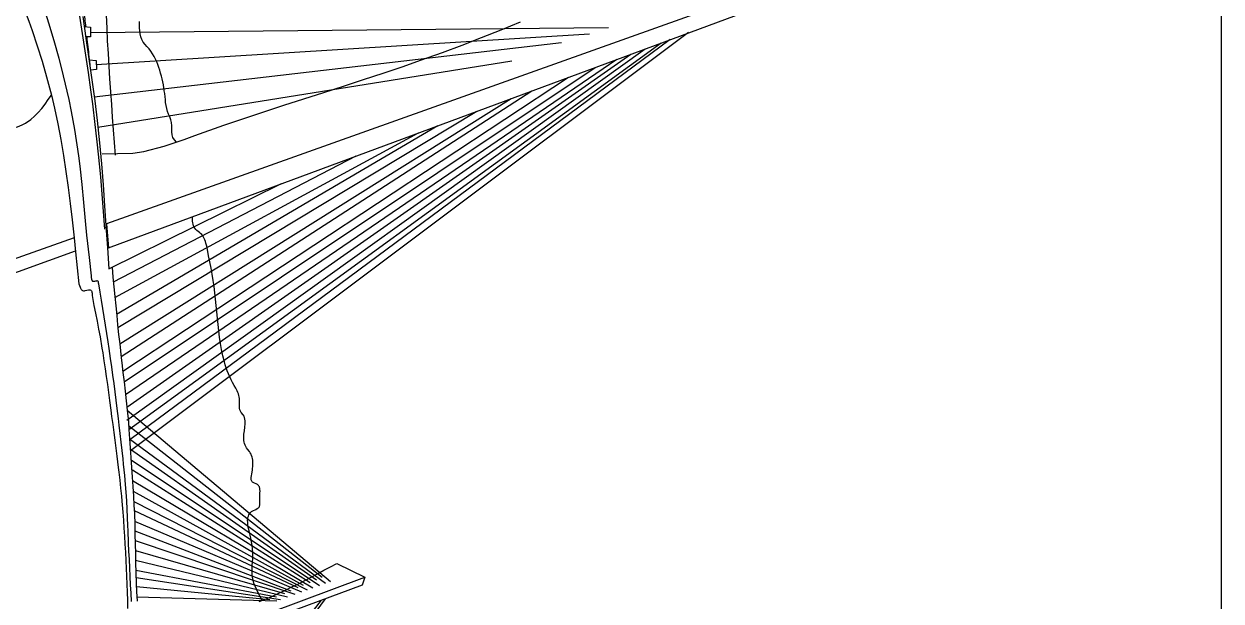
# Model space of a CAD drawing. Header units: millimetres. Extents: x 0 to 2001, y 0 to 2046.
# Drawn here: x 50.4 to 150, y 75.4 to 123.4 of the extents above; entities that cross this region are included whole.
import ezdxf

# ---------------------------------------------------------------- set-up
doc = ezdxf.new("R2010")
doc.units = ezdxf.units.MM
doc.layers.get('0').update_dxf_attribs({"color": 1})
doc.layers.add('Pic', color=7, linetype='Continuous')

msp = doc.modelspace()

# ---------------------------------------------------------------- linework, layer by layer
for points in [[(113.775, 134.007), (121.764, 129.749), (57.223, 106.75), (57.385, 104.754), (119.617, 127.806), (121.764, 129.749)], [(57.086, 130.447), (57.095, 129.387), (57.105, 128.326), (57.119, 127.266), (57.138, 126.205), (57.164, 125.145), (57.199, 124.086), (57.242, 123.026), (57.293, 121.967), (57.35, 120.908), (57.413, 119.849), (57.481, 118.79), (57.554, 117.732), (57.631, 116.673), (57.71, 115.615), (57.792, 114.557), (57.876, 113.499), (57.96, 112.44)], [(50.197, 129.368), (50.842, 127.934), (51.413, 126.456), (52.155, 124.253), (52.401, 123.467), (52.843, 121.989), (53.253, 120.518), (53.631, 119.047), (54.081, 117.087), (54.289, 116.079), (54.566, 114.575), (54.899, 112.395), (55.006, 111.544), (55.171, 110.023), (55.317, 108.501), (55.457, 106.979), (55.572, 105.793), (55.771, 103.938), (55.945, 102.418)], [(50.106, 125.353), (50.751, 123.612), (51.028, 122.818), (51.456, 121.541), (51.861, 120.26), (52.238, 118.972), (52.64, 117.456), (52.896, 116.373), (53.175, 115.061), (53.424, 113.742), (53.647, 112.417), (53.848, 111.087), (54.031, 109.753), (54.198, 108.417), (54.355, 107.08), (54.523, 105.573), (54.65, 104.407), (54.793, 103.071), (54.935, 101.736)], [(55.293, 124.917), (55.31, 124.755), (55.327, 124.593), (55.344, 124.431), (55.362, 124.269), (55.379, 124.107), (55.396, 123.945), (55.414, 123.783), (55.431, 123.622), (55.449, 123.46), (55.467, 123.298), (55.484, 123.136)], [(54.972, 124.012), (55.256, 122.221), (55.478, 120.781), (55.692, 119.34), (55.896, 117.896), (56.054, 116.717), (56.267, 115.005), (56.432, 113.558), (56.537, 112.547), (56.714, 110.658), (56.837, 109.206), (56.952, 107.753), (57.063, 106.3)], [(55.251, 124), (55.515, 122.185), (55.768, 120.453), (56.015, 118.715), (56.247, 116.973), (56.445, 115.343), (56.639, 113.485), (56.796, 111.739), (56.935, 109.992), (57.06, 108.245), (57.2, 106.176), (57.296, 104.749), (57.412, 102.997)], [(55.375, 123.144), (55.902, 123.105), (55.888, 122.303), (55.498, 122.303)], [(55.894, 122.651), (99.005, 123.069)], [(56.86, 112.566), (59.406, 112.626), (60.332, 112.766), (62.018, 113.195), (63.684, 113.76), (64.574, 114.082), (67.004, 114.94), (68.664, 115.505), (70.325, 116.056), (71.985, 116.598), (73.645, 117.133), (75.302, 117.666), (76.958, 118.199), (78.612, 118.737), (80.262, 119.283), (81.909, 119.84), (83.351, 120.341), (85.191, 121.002), (86.824, 121.609), (88.453, 122.233), (90.077, 122.873), (91.695, 123.53)], [(105.681, 122.644), (59.222, 87.849)], [(63.051, 113.545), (62.873, 113.718), (62.747, 113.914), (62.686, 114.139), (62.671, 114.386), (62.676, 114.645), (62.675, 114.905), (62.643, 115.156), (62.577, 115.397), (62.489, 115.63), (62.394, 115.861), (62.305, 116.093), (62.236, 116.33), (62.186, 116.573), (62.15, 116.82), (62.123, 117.069), (62.098, 117.318), (62.071, 117.568), (62.039, 117.816), (62.002, 118.062), (61.959, 118.308), (61.911, 118.552), (61.857, 118.795), (61.797, 119.036), (61.731, 119.276), (61.659, 119.515), (61.581, 119.752), (61.496, 119.988), (61.402, 120.22), (61.299, 120.448), (61.186, 120.671), (61.059, 120.886), (60.919, 121.093), (60.763, 121.291), (60.596, 121.48), (60.432, 121.669), (60.287, 121.865), (60.173, 122.076), (60.092, 122.3), (60.036, 122.537), (60.002, 122.783), (59.984, 123.037), (59.977, 123.296), (59.977, 123.558)], [(55.576, 122.303), (55.599, 122.092), (55.622, 121.882), (55.646, 121.671), (55.669, 121.461), (55.692, 121.25), (55.716, 121.04), (55.74, 120.829), (55.763, 120.619), (55.787, 120.408), (55.81, 120.198), (55.834, 119.988)], [(95.086, 121.79), (56.207, 117.273)], [(56.373, 120.008), (97.43, 122.534)], [(59.096, 89.631), (103.403, 121.8)], [(104.145, 122.075), (59.16, 88.758)], [(58.92, 90.419), (102.072, 121.307)], [(58.926, 91.497), (100.865, 120.86)], [(55.778, 120.383), (56.354, 120.333), (56.398, 119.588), (55.898, 119.534)], [(56.507, 114.783), (90.972, 120.288)], [(58.691, 93.589), (97.888, 119.757)], [(58.814, 92.534), (99.715, 120.434)], [(58.585, 94.474), (95.687, 118.942)], [(58.441, 95.695), (92.624, 117.807)], [(43.637, 114.854), (44.065, 114.807), (44.495, 114.76), (44.926, 114.715), (45.36, 114.672), (45.799, 114.634), (46.243, 114.599), (46.67, 114.572), (47.149, 114.549), (47.609, 114.539), (48.067, 114.545), (48.521, 114.571), (48.966, 114.622), (49.398, 114.703), (49.814, 114.818), (50.208, 114.973), (50.483, 115.113), (50.922, 115.413), (51.243, 115.694), (51.546, 116.007), (51.833, 116.347), (52.108, 116.706), (52.376, 117.078), (52.64, 117.456)], [(58.322, 96.758), (90.901, 117.169)], [(58.176, 98.119), (88.057, 116.116)], [(58.063, 99.224), (84.807, 114.912)], [(57.928, 100.6), (83.203, 114.318)], [(57.803, 101.902), (77.994, 112.388)], [(57.412, 102.997), (71.789, 110.09)], [(70.172, 75.412), (69.934, 75.879), (69.704, 76.356), (69.595, 76.6), (69.5, 76.846), (69.426, 77.092), (69.377, 77.338), (69.35, 77.585), (69.341, 77.833), (69.346, 78.083), (69.359, 78.337), (69.392, 78.858), (69.403, 79.128), (69.404, 79.404), (69.391, 79.689), (69.36, 79.982), (69.307, 80.285), (69.238, 80.594), (69.089, 81.211), (69.027, 81.51), (69.003, 81.654), (68.986, 81.795), (68.976, 81.931), (68.975, 82.063), (68.983, 82.189), (69.002, 82.308), (69.034, 82.421), (69.078, 82.527), (69.137, 82.625), (69.211, 82.714), (69.301, 82.794), (69.41, 82.864), (69.66, 82.986), (69.78, 83.05), (69.833, 83.085), (69.881, 83.124), (69.92, 83.167), (69.951, 83.215), (69.973, 83.267), (69.988, 83.324), (70, 83.449), (69.997, 83.586), (69.988, 83.732), (69.981, 83.885), (69.991, 84.195), (70, 84.347), (70.006, 84.493), (70.002, 84.631), (69.984, 84.758), (69.968, 84.816), (69.947, 84.87), (69.919, 84.92), (69.885, 84.966), (69.843, 85.006), (69.793, 85.042), (69.674, 85.1), (69.546, 85.152), (69.428, 85.21), (69.379, 85.246), (69.34, 85.288), (69.309, 85.335), (69.287, 85.388), (69.273, 85.445), (69.264, 85.507), (69.265, 85.641), (69.282, 85.785), (69.309, 85.937), (69.368, 86.244), (69.391, 86.393), (69.407, 86.538), (69.416, 86.68), (69.417, 86.819), (69.411, 86.953), (69.398, 87.085), (69.375, 87.212), (69.344, 87.336), (69.304, 87.456), (69.254, 87.572), (69.195, 87.684), (69.125, 87.793), (68.965, 88.003), (68.886, 88.109), (68.818, 88.219), (68.763, 88.334), (68.721, 88.454), (68.69, 88.579), (68.67, 88.707), (68.659, 88.839), (68.656, 88.974), (68.669, 89.25), (68.7, 89.532), (68.738, 89.816), (68.766, 90.095), (68.771, 90.231), (68.766, 90.363), (68.75, 90.491), (68.72, 90.614), (68.673, 90.731), (68.608, 90.842), (68.444, 91.05), (68.372, 91.157), (68.324, 91.274), (68.296, 91.398), (68.285, 91.528), (68.284, 91.662), (68.29, 91.799), (68.297, 92.074), (68.29, 92.208), (68.27, 92.338), (68.24, 92.466), (68.201, 92.59), (68.154, 92.713), (68.1, 92.833), (67.977, 93.069), (67.845, 93.303), (67.713, 93.537), (67.59, 93.774), (67.478, 94.014), (67.374, 94.257), (67.28, 94.503), (67.193, 94.751), (67.114, 95.002), (67.041, 95.254), (66.913, 95.762), (66.805, 96.275), (66.713, 96.792), (66.636, 97.311), (66.569, 97.834), (66.51, 98.358), (66.405, 99.411), (66.3, 100.464), (66.178, 101.512), (66.108, 102.032), (66.027, 102.549), (65.936, 103.061), (65.835, 103.57), (65.727, 104.084), (65.62, 104.61), (65.566, 104.877), (65.502, 105.142), (65.463, 105.27), (65.418, 105.395), (65.365, 105.515), (65.304, 105.629), (65.232, 105.738), (65.15, 105.838), (65.056, 105.931), (64.954, 106.018), (64.748, 106.187), (64.655, 106.276), (64.577, 106.371), (64.513, 106.473), (64.464, 106.583), (64.429, 106.699), (64.405, 106.821), (64.393, 106.948), (64.39, 107.08), (64.397, 107.217), (64.41, 107.357)], [(54.523, 105.573), (6.803, 88.648), (9.693, 88.214), (54.637, 104.495)], [(57.686, 103.132), (57.766, 102.289), (57.841, 101.498), (57.917, 100.706), (57.995, 99.915), (58.073, 99.125), (58.154, 98.334), (58.237, 97.543), (58.322, 96.753), (58.453, 95.591), (58.502, 95.173), (58.596, 94.384), (58.69, 93.595), (58.783, 92.805), (58.872, 92.015), (58.955, 91.225), (59.045, 90.264), (59.095, 89.642), (59.153, 88.849), (59.231, 87.71), (59.262, 87.263), (59.317, 86.47), (59.372, 85.677), (59.424, 84.884), (59.472, 84.091), (59.514, 83.297), (59.543, 82.664), (59.576, 81.709), (59.597, 80.914), (59.615, 80.12), (59.631, 79.325), (59.649, 78.53), (59.67, 77.736), (59.703, 76.792), (59.732, 76.147), (59.774, 75.354)], [(54.935, 101.736), (54.979, 101.595), (55.028, 101.461), (55.055, 101.4), (55.084, 101.343), (55.117, 101.293), (55.152, 101.25), (55.192, 101.214), (55.237, 101.188), (55.299, 101.169), (55.34, 101.166), (55.4, 101.17), (55.462, 101.181), (55.591, 101.214), (55.716, 101.246), (55.774, 101.255), (55.827, 101.256), (55.863, 101.25), (55.913, 101.227), (55.945, 101.195), (55.972, 101.154), (55.994, 101.104), (56.01, 101.047), (56.023, 100.983), (56.033, 100.914), (56.045, 100.764), (56.051, 100.605)], [(55.945, 102.418), (55.952, 102.326), (55.962, 102.237), (55.968, 102.195), (55.975, 102.155), (55.984, 102.117), (55.996, 102.082), (56.009, 102.051), (56.024, 102.024), (56.043, 102.001), (56.064, 101.982), (56.088, 101.969), (56.124, 101.96), (56.148, 101.959), (56.183, 101.962), (56.22, 101.968), (56.259, 101.977), (56.336, 101.997), (56.374, 102.005), (56.409, 102.01), (56.441, 102.011), (56.469, 102.007), (56.481, 102.002), (56.491, 101.997), (56.502, 101.987), (56.51, 101.976), (56.524, 101.95), (56.533, 101.919), (56.539, 101.882), (56.542, 101.843), (56.546, 101.758)], [(56.546, 101.758), (56.66, 101.067), (56.773, 100.376), (56.886, 99.685), (56.998, 98.993), (57.109, 98.302), (57.218, 97.61), (57.326, 96.918), (57.408, 96.377), (57.534, 95.533), (57.634, 94.84), (57.732, 94.147), (57.827, 93.453), (57.92, 92.759), (58.01, 92.064), (58.098, 91.369), (58.197, 90.555), (58.265, 89.979), (58.345, 89.283), (58.423, 88.587), (58.5, 87.891), (58.574, 87.195), (58.622, 86.747), (58.719, 85.802), (58.787, 85.057), (58.836, 84.406), (58.879, 83.707), (58.914, 83.008), (58.945, 82.308), (58.974, 81.608), (58.989, 81.237), (59.034, 80.209), (59.067, 79.509), (59.1, 78.81), (59.134, 78.11), (59.169, 77.411), (59.203, 76.711), (59.237, 76.012), (59.27, 75.312)], [(56.051, 100.605), (56.182, 99.95), (56.312, 99.294), (56.439, 98.638), (56.564, 97.982), (56.685, 97.325), (56.848, 96.384), (56.91, 96.009), (57.014, 95.349), (57.112, 94.688), (57.207, 94.027), (57.299, 93.365), (57.388, 92.703), (57.477, 92.041), (57.584, 91.233), (57.653, 90.716), (57.743, 90.054), (57.832, 89.392), (57.92, 88.73), (58.006, 88.067), (58.091, 87.405), (58.206, 86.461), (58.25, 86.078), (58.324, 85.414), (58.394, 84.75), (58.46, 84.085), (58.499, 83.659), (58.576, 82.754), (58.628, 82.088), (58.676, 81.422), (58.719, 80.755), (58.759, 80.088), (58.795, 79.421), (58.831, 78.704), (58.86, 78.086), (58.888, 77.419), (58.914, 76.751), (58.938, 76.084), (58.961, 75.416), (58.983, 74.748)], [(58.955, 91.225), (75.876, 76.995)], [(59.07, 89.953), (75.176, 77.332)], [(59.153, 88.849), (75.452, 76.842)], [(59.211, 88.006), (74.693, 77.126)], [(59.274, 87.093), (74.959, 76.664)], [(59.389, 86.28), (74.167, 76.902)], [(59.391, 85.39), (74.407, 76.465)], [(59.448, 84.492), (73.592, 76.675)], [(59.495, 83.649), (73.922, 76.289)], [(59.532, 82.892), (73.165, 76.475)], [(59.566, 82.001), (73.465, 76.125)], [(59.59, 81.198), (72.557, 76.216)], [(59.609, 80.408), (72.894, 75.918)], [(59.627, 79.554), (72.032, 75.993)], [(59.644, 78.75), (72.279, 75.696)], [(59.665, 77.932), (71.366, 75.709)], [(69.931, 75.32), (70.513, 75.553), (71.035, 75.773), (71.581, 76.016), (72.124, 76.267), (72.663, 76.527), (73.2, 76.794), (73.735, 77.067), (74.267, 77.346), (74.798, 77.628), (75.328, 77.914), (75.858, 78.201), (76.386, 78.49)], [(76.386, 78.49), (78.728, 77.337)], [(59.685, 77.311), (71.71, 75.49)], [(60.153, 70.401), (78.728, 77.337), (78.51, 76.675), (60.197, 69.894)], [(59.712, 76.58), (70.823, 75.477)], [(59.756, 75.695), (71.401, 75.379)], [(61.121, 57.345), (75.118, 75.419)], [(75.43, 75.534), (61.214, 56.303)]]:
    msp.add_lwpolyline(points)
at = {"layer": 'Pic'}
msp.add_lwpolyline([(0, 0), (0, 200), (150, 200), (150, 0), (0, 0)], dxfattribs=at)

doc.saveas('drawing.dxf')
